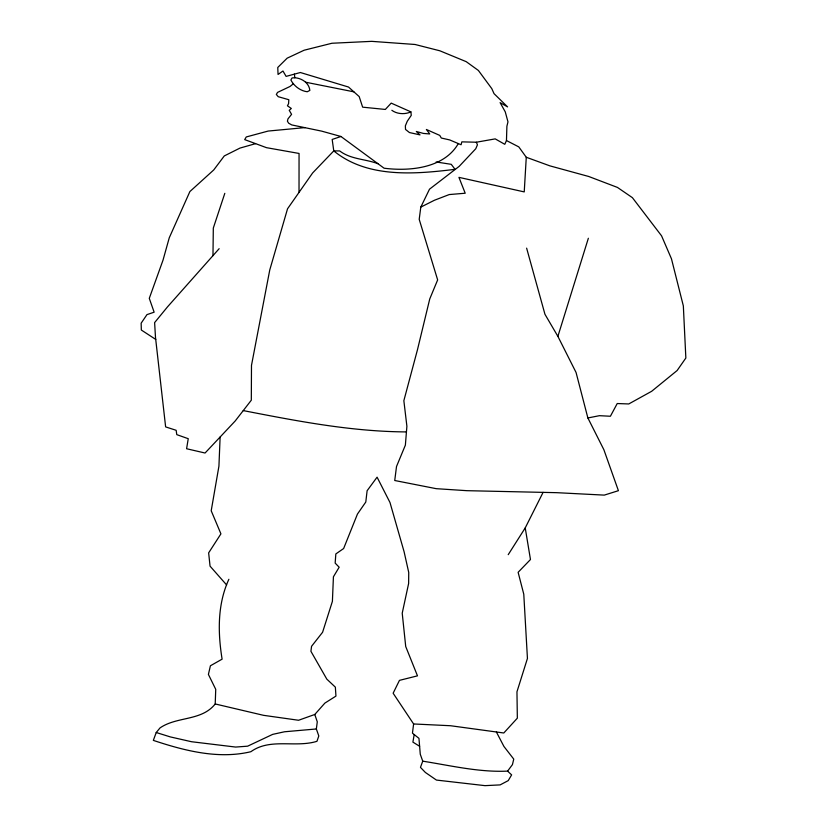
<?xml version="1.0" encoding="UTF-8"?>
<svg xmlns="http://www.w3.org/2000/svg" width="827" height="827" viewBox="0 0 827 827"><rect width="100%" height="100%" fill="white"/><g stroke="black" fill="none" stroke-linecap="round" stroke-linejoin="round"><path stroke-width="1.24" d="M299.023 192.402L299.054 153.45L266.49 147.671L244.699 139.618L246.27 136.951L268.165 131.059L305.184 127.585M212.973 255.646L213.314 228.056L224.81 193.332M506.465 140.549L506.899 126.242L507.974 121.869L505.266 111.862L500.108 102.631L507.582 106.89L494.039 93.658L491.786 88.623L478.388 70.46L466.211 61.663L439.84 50.788L415.071 44.482L371.726 41.35L331.937 43.252L304.129 50.22L287.165 58.169L277.769 67.463L278.048 74.451L282.968 71.019L286.111 76.384L300.366 72.518L348.529 87.042L359.197 96.604L362.639 107.169L385.33 109.443L391.202 103.117L410.885 111.862L411.267 115.346L407.277 121.238L405.364 125.838L405.519 129.436L409.437 132.547L420.013 134.884L416.332 131.493L423.424 133.436L429.751 133.953L426.381 129.477L439.768 135.411L441.298 138.026L449.692 139.928L461.084 144.756L461.848 141.862L476.352 142.223L495.208 138.884L504.78 144.311L506.465 140.549L518.798 146.896L526.272 157.264L549.841 165.845L588.71 176.482L617.459 187.429L632.397 197.663L661.559 235.829L671.462 258.799L683.34 305.897L685.852 358.029L677.127 370.527L651.655 391.295L628.758 403.958L617.221 403.535L610.409 416.25L599.41 415.681L587.873 417.966L576.057 372.47L557.884 336.372L544.952 314.281L526.623 248.141M422.742 761.171C450.818 765.595 479.04 772.439 507.592 771.115L511.624 774.889L508.243 780.616L500.128 784.895L485.015 785.65L436.429 780.068L425.388 772.47L420.457 767.373L422.742 761.171L420.271 754.234L418.958 738.356L412.456 733.167L413.603 723.966L393.135 693.222L399.462 680.363L417.48 675.845L405.716 646.518L402.222 613.189L408.631 583.459L408.734 572.47L404.103 551.774L389.982 502.496L377.081 477.179L367.116 490.731L365.792 502.03L357.46 514.053L343.629 548.539L335.834 553.935L335.162 563.104L339.163 567.219L333.426 576.781L332.402 601.343L322.592 632.262L311.562 646.301L310.921 651.304L326.82 679.143L335.359 687.154L335.948 696.096L324.887 703.095L314.787 714.476L317.279 721.826L316.348 728.969L318.798 735.968L316.958 741.312C295.27 748.032 270.305 737.684 250.87 751.712C218.318 759.506 184.38 750.699 153.336 740.382L156.231 732.515L160.014 727.925C177.061 716.172 201.54 721.278 215.216 703.963L215.733 689.336L208.404 674.418L210.409 665.776L222.101 659.16C217.79 632.479 217.356 604.32 228.872 579.293M220.127 437.007L218.928 466.159L211.205 510.766L220.923 533.86L208.642 552.881L210.058 566.154L226.629 584.968M526.272 157.264L524.235 191.905L458.933 177.36L465.208 193.229L449.237 194.562L434.423 200.258L420.798 207.112L419.206 219.351L437.648 279.908L429.751 298.94L417.48 349.697L403.855 400.692L406.894 426.267L405.375 445.143L396.515 466.5L394.737 480.508L436.222 488.674L466.862 490.68L556.654 492.675L604.279 495.115L618.41 490.69L603.875 449.723L587.873 417.966M414.203 734.562L412.9 742.108L419.62 746.295M557.884 336.372L588.359 238.259M420.798 207.112L429.502 189.187L459.202 166.341L475.763 148.746L477.437 144.828L476.352 142.223M508.223 554.669L525.228 527.915L543.091 492.365M458.313 143.578C444.264 168.201 409.654 171.509 384.069 168.201L340.941 136.486L321.651 131.131L291.745 124.929L288.695 123.223L287.414 121.238L287.951 118.912L291.569 114.343L289.243 110.322L291.321 108.482L287.445 105.794L288.582 103.623L288.809 99.716L278.203 96.687L276.342 94.464L277.531 92.407L290.07 86.453L293.42 83.692M507.592 771.115L512.44 764.613L513.753 759.114L503.953 746.492L496.376 731.978M219.155 248.679L167.499 306.879L154.618 322.602L155.486 337.354L165.627 426.897L176.172 430.309L176.761 434.63L188.246 438.703L186.592 448.741L205.065 453.02L235.199 420.984L251.315 400.196L251.491 365.338L269.757 269.984L287.538 208.786L312.637 172.957L333.777 150.907L339.68 150.927C350.834 159.446 365.317 158.908 377.97 163.705M410.885 111.862C405.116 114.591 397.094 114.229 391.853 110.301M314.787 714.476L298.568 720.265L263.524 715.324L215.216 703.963M340.941 136.486L332.175 139.453L333.777 150.907C367.364 178.363 414.72 174.249 455.057 169.328L451.253 164.325L436.139 161.978M255.595 143.65L239.975 148.085L224.282 155.941L213.748 169.938L189.879 191.564L169.266 237.783L163.022 260.133L149.284 298.351L154.132 312.192L146.968 314.622L141.148 323.181L141.334 330.035L155.765 339.442M316.348 728.969L284.529 731.771L272.683 734.376L247.624 746.181L235.633 747.06L191.523 741.726L170.352 736.919L156.231 732.515M294.794 77.738L292.065 77.934L290.866 79.992C294.009 86.07 300.346 90.877 307.241 91.756L309.856 90.401C309.081 82.907 301.855 78.245 294.794 77.738L294.402 74.13M406.439 431.911C351.392 431.632 297.089 421.057 243.252 410.595M413.603 723.966L450.539 725.734L503.798 732.991L517.34 718.177L516.958 691.785L527.44 658.426L523.78 594.22L518.126 572.305L530.469 559.528L525.228 527.915M305.608 82.204L353.863 91.828"/></g></svg>
